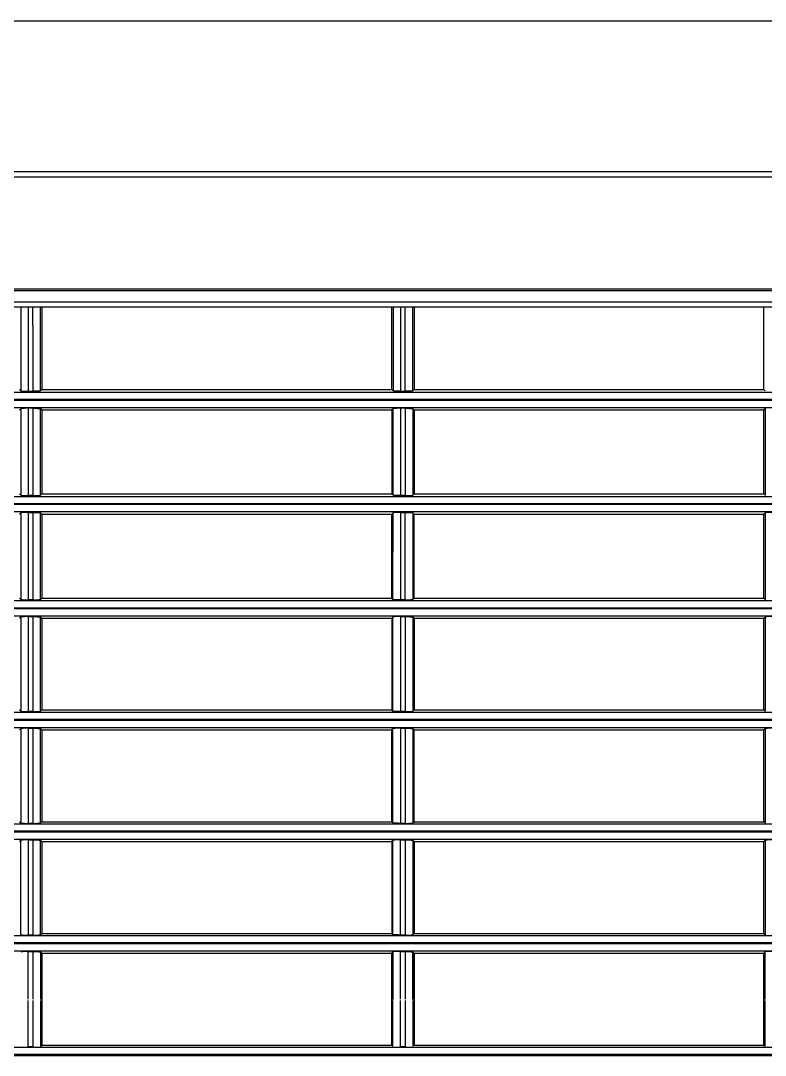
# Model space of a CAD drawing. Header units: centimetres. Extents: x 31 to 22766, y 238 to 3306.
# Drawn here: x 2660.14 to 2670.14, y 830.64 to 844.54 of the extents above; entities that cross this region are included whole.
import ezdxf
from ezdxf.xclip import XClip

# ---------------------------------------------------------------- set-up
doc = ezdxf.new("R2010")
doc.units = ezdxf.units.CM
doc.header["$XCLIPFRAME"] = 0
doc.layers.add('M-VRF-BORU', color=3, linetype='Continuous')

# ---------------------------------------------------------------- blocks, each defined once
blk = doc.blocks.new('fxaq 7.1 kw iç ünite')
at = {"color": 7, "linetype": 'Continuous', "true_color": 0xffffff}
for p, q in [((12603.004, 4102.469), (12685.604, 4102.469)), ((12685.504, 4102.479), (12603.104, 4102.479)), ((12685.479, 4102.369), (12603.129, 4102.369)), ((12608.804, 4102.341), (12608.788, 4102.357)), ((12608.788, 4102.357), (12608.788, 4101.743)), ((12613.505, 4102.341), (12608.804, 4102.341)), ((12608.804, 4102.341), (12608.804, 4101.105)), ((12613.504, 4102.341), (12613.52, 4102.357)), ((12613.504, 4102.341), (12613.504, 4101.747)), ((12613.504, 4101.105), (12613.504, 4102.341)), ((12613.52, 4101.743), (12613.52, 4102.357)), ((12613.689, 4102.362), (12613.62, 4102.362)), ((12613.62, 4102.362), (12613.62, 4101.742)), ((12613.689, 4101.742), (12613.689, 4102.362)), ((12613.804, 4102.341), (12613.788, 4102.357)), ((12613.788, 4102.357), (12613.788, 4101.743)), ((12618.504, 4102.341), (12613.804, 4102.341)), ((12613.804, 4101.105), (12613.804, 4102.341)), ((12613.805, 4102.341), (12613.805, 4101.747)), ((12618.52, 4102.357), (12618.504, 4102.341)), ((12618.504, 4101.105), (12618.504, 4102.341)), ((12618.52, 4101.743), (12618.52, 4102.357)), ((12618.62, 4102.362), (12618.62, 4101.742)), ((12618.689, 4102.362), (12618.62, 4102.362)), ((12618.689, 4102.362), (12618.689, 4101.742)), ((12608.788, 4101.728), (12608.788, 4101.089)), ((12613.504, 4101.743), (12613.504, 4101.105)), ((12613.62, 4101.724), (12613.62, 4101.084)), ((12613.805, 4101.743), (12613.805, 4101.105)), ((12618.521, 4101.089), (12618.521, 4101.728)), ((12618.62, 4101.724), (12618.62, 4101.084)), ((12618.689, 4101.724), (12618.689, 4101.084)), ((12603.129, 4101.079), (12685.479, 4101.079)), ((12608.804, 4101.105), (12608.788, 4101.089)), ((12613.504, 4101.105), (12608.804, 4101.105)), ((12613.504, 4101.105), (12613.521, 4101.089)), ((12613.522, 4101.088), (12613.521, 4101.089)), ((12613.524, 4101.088), (12613.522, 4101.088)), ((12613.526, 4101.087), (12613.524, 4101.088)), ((12613.53, 4101.087), (12613.526, 4101.087)), ((12613.534, 4101.086), (12613.53, 4101.087)), ((12613.539, 4101.086), (12613.534, 4101.086)), ((12613.545, 4101.086), (12613.539, 4101.086)), ((12613.552, 4101.085), (12613.545, 4101.086)), ((12613.559, 4101.085), (12613.552, 4101.085)), ((12613.567, 4101.085), (12613.559, 4101.085)), ((12613.575, 4101.084), (12613.567, 4101.085)), ((12613.583, 4101.084), (12613.575, 4101.084)), ((12613.592, 4101.084), (12613.583, 4101.084)), ((12613.601, 4101.084), (12613.592, 4101.084)), ((12613.61, 4101.084), (12613.601, 4101.084)), ((12613.62, 4101.084), (12613.61, 4101.084)), ((12613.689, 4101.084), (12613.62, 4101.084)), ((12613.804, 4101.105), (12613.788, 4101.089)), ((12618.504, 4101.105), (12613.804, 4101.105)), ((12618.521, 4101.089), (12618.504, 4101.105)), ((12618.522, 4101.088), (12618.521, 4101.089)), ((12618.524, 4101.088), (12618.522, 4101.088)), ((12618.526, 4101.087), (12618.524, 4101.088)), ((12618.53, 4101.087), (12618.526, 4101.087)), ((12618.534, 4101.086), (12618.53, 4101.087)), ((12618.539, 4101.086), (12618.534, 4101.086)), ((12618.545, 4101.086), (12618.539, 4101.086)), ((12618.552, 4101.085), (12618.545, 4101.086)), ((12618.559, 4101.085), (12618.552, 4101.085)), ((12618.567, 4101.085), (12618.559, 4101.085)), ((12618.575, 4101.084), (12618.567, 4101.085)), ((12618.583, 4101.084), (12618.575, 4101.084)), ((12618.592, 4101.084), (12618.583, 4101.084)), ((12618.601, 4101.084), (12618.592, 4101.084)), ((12618.61, 4101.084), (12618.601, 4101.084)), ((12618.62, 4101.084), (12618.61, 4101.084)), ((12618.689, 4101.084), (12618.62, 4101.084)), ((12618.689, 4101.084), (12618.699, 4101.084)), ((12618.699, 4101.084), (12618.708, 4101.084)), ((12618.708, 4101.084), (12618.717, 4101.084)), ((12618.717, 4101.084), (12618.726, 4101.084)), ((12618.726, 4101.084), (12618.734, 4101.084)), ((12618.734, 4101.084), (12618.742, 4101.085)), ((12618.742, 4101.085), (12618.75, 4101.085)), ((12618.75, 4101.085), (12618.757, 4101.085)), ((12618.757, 4101.085), (12618.764, 4101.086)), ((12618.764, 4101.086), (12618.77, 4101.086)), ((12618.77, 4101.086), (12618.775, 4101.086)), ((12618.775, 4101.086), (12618.779, 4101.087)), ((12618.779, 4101.087), (12618.783, 4101.087)), ((12618.783, 4101.087), (12618.785, 4101.088)), ((12618.785, 4101.088), (12618.787, 4101.088)), ((12618.787, 4101.088), (12618.788, 4101.089)), ((12603.004, 4100.979), (12685.604, 4100.979)), ((12603.004, 4100.969), (12685.604, 4100.969)), ((12685.479, 4100.869), (12603.129, 4100.869)), ((12608.785, 4100.859), (12608.787, 4100.858)), ((12608.787, 4100.858), (12608.788, 4100.858)), ((12608.788, 4100.858), (12608.804, 4100.841)), ((12613.504, 4100.841), (12608.804, 4100.841)), ((12608.804, 4100.841), (12608.804, 4099.605)), ((12613.521, 4100.858), (12613.504, 4100.841)), ((12613.504, 4099.605), (12613.504, 4100.841)), ((12613.504, 4100.841), (12613.504, 4100.841)), ((12613.521, 4100.721), (12613.521, 4100.858)), ((12613.62, 4100.863), (12613.689, 4100.863)), ((12613.689, 4100.863), (12613.699, 4100.863)), ((12613.699, 4100.863), (12613.708, 4100.863)), ((12613.708, 4100.863), (12613.717, 4100.862)), ((12613.717, 4100.862), (12613.726, 4100.862)), ((12613.726, 4100.862), (12613.734, 4100.862)), ((12613.734, 4100.862), (12613.742, 4100.862)), ((12613.742, 4100.862), (12613.75, 4100.862)), ((12613.75, 4100.862), (12613.758, 4100.861)), ((12613.758, 4100.861), (12613.764, 4100.861)), ((12613.764, 4100.861), (12613.77, 4100.86)), ((12613.77, 4100.86), (12613.775, 4100.86)), ((12613.775, 4100.86), (12613.779, 4100.86)), ((12613.779, 4100.86), (12613.783, 4100.859)), ((12613.783, 4100.859), (12613.785, 4100.859)), ((12613.785, 4100.859), (12613.787, 4100.858)), ((12613.787, 4100.858), (12613.788, 4100.858)), ((12613.788, 4100.858), (12613.805, 4100.841)), ((12613.788, 4100.858), (12613.788, 4100.721)), ((12618.504, 4100.841), (12613.805, 4100.841)), ((12613.805, 4099.605), (12613.805, 4100.841)), ((12613.805, 4100.841), (12613.805, 4100.841)), ((12618.504, 4100.841), (12618.521, 4100.858)), ((12618.504, 4099.605), (12618.504, 4100.841)), ((12618.62, 4100.863), (12618.689, 4100.863)), ((12613.521, 4100.591), (12613.521, 4100.721)), ((12613.788, 4100.721), (12613.788, 4100.591)), ((12613.521, 4100.465), (12613.521, 4100.591)), ((12613.788, 4100.591), (12613.788, 4100.465)), ((12613.521, 4100.343), (12613.521, 4100.465)), ((12613.788, 4100.465), (12613.788, 4100.343)), ((12613.521, 4100.222), (12613.521, 4100.343)), ((12613.521, 4100.101), (12613.521, 4100.222)), ((12613.788, 4100.343), (12613.788, 4100.222)), ((12613.788, 4100.222), (12613.788, 4100.101)), ((12613.521, 4099.979), (12613.521, 4100.101)), ((12613.788, 4100.101), (12613.788, 4099.979)), ((12613.521, 4099.854), (12613.521, 4099.979)), ((12613.788, 4099.979), (12613.788, 4099.854)), ((12613.521, 4099.725), (12613.521, 4099.854)), ((12613.788, 4099.854), (12613.788, 4099.725)), ((12613.521, 4099.589), (12613.521, 4099.725)), ((12613.788, 4099.725), (12613.788, 4099.589)), ((12603.129, 4099.579), (12685.479, 4099.579)), ((12608.804, 4099.605), (12608.788, 4099.589)), ((12613.504, 4099.605), (12608.804, 4099.605)), ((12613.504, 4099.605), (12613.504, 4099.605)), ((12613.504, 4099.605), (12613.521, 4099.589)), ((12613.522, 4099.588), (12613.521, 4099.589)), ((12613.524, 4099.588), (12613.522, 4099.588)), ((12613.526, 4099.588), (12613.524, 4099.588)), ((12613.53, 4099.587), (12613.526, 4099.588)), ((12613.534, 4099.587), (12613.53, 4099.587)), ((12613.539, 4099.586), (12613.534, 4099.587)), ((12613.545, 4099.586), (12613.539, 4099.586)), ((12613.552, 4099.585), (12613.545, 4099.586)), ((12613.559, 4099.585), (12613.552, 4099.585)), ((12613.567, 4099.585), (12613.559, 4099.585)), ((12613.575, 4099.585), (12613.567, 4099.585)), ((12613.584, 4099.584), (12613.575, 4099.585)), ((12613.592, 4099.584), (12613.584, 4099.584)), ((12613.601, 4099.584), (12613.592, 4099.584)), ((12613.611, 4099.584), (12613.601, 4099.584)), ((12613.621, 4099.584), (12613.611, 4099.584)), ((12613.688, 4099.584), (12613.621, 4099.584)), ((12613.805, 4099.605), (12613.788, 4099.589)), ((12613.805, 4099.605), (12613.805, 4099.605)), ((12618.504, 4099.605), (12613.805, 4099.605)), ((12618.521, 4099.589), (12618.504, 4099.605)), ((12618.522, 4099.588), (12618.521, 4099.589)), ((12618.524, 4099.588), (12618.522, 4099.588)), ((12618.526, 4099.588), (12618.524, 4099.588)), ((12618.53, 4099.587), (12618.526, 4099.588)), ((12618.534, 4099.587), (12618.53, 4099.587)), ((12618.539, 4099.586), (12618.534, 4099.587)), ((12618.545, 4099.586), (12618.539, 4099.586)), ((12618.552, 4099.585), (12618.545, 4099.586)), ((12618.559, 4099.585), (12618.552, 4099.585)), ((12618.567, 4099.585), (12618.559, 4099.585)), ((12618.575, 4099.585), (12618.567, 4099.585)), ((12618.584, 4099.584), (12618.575, 4099.585)), ((12618.592, 4099.584), (12618.584, 4099.584)), ((12618.601, 4099.584), (12618.592, 4099.584)), ((12618.611, 4099.584), (12618.601, 4099.584)), ((12618.621, 4099.584), (12618.611, 4099.584)), ((12618.688, 4099.584), (12618.621, 4099.584)), ((12618.688, 4099.584), (12618.698, 4099.584)), ((12618.698, 4099.584), (12618.708, 4099.584)), ((12618.708, 4099.584), (12618.717, 4099.584)), ((12618.717, 4099.584), (12618.725, 4099.584)), ((12618.725, 4099.584), (12618.734, 4099.585)), ((12618.734, 4099.585), (12618.742, 4099.585)), ((12618.742, 4099.585), (12618.75, 4099.585)), ((12618.75, 4099.585), (12618.757, 4099.585)), ((12618.757, 4099.585), (12618.764, 4099.586)), ((12618.764, 4099.586), (12618.77, 4099.586)), ((12618.77, 4099.586), (12618.775, 4099.587)), ((12618.775, 4099.587), (12618.779, 4099.587)), ((12618.779, 4099.587), (12618.783, 4099.588)), ((12618.783, 4099.588), (12618.785, 4099.588)), ((12618.785, 4099.588), (12618.787, 4099.588)), ((12618.787, 4099.588), (12618.788, 4099.589)), ((12618.788, 4099.589), (12618.804, 4099.605)), ((12603.004, 4099.479), (12685.604, 4099.479)), ((12603.004, 4099.469), (12685.604, 4099.469)), ((12685.479, 4099.369), (12603.129, 4099.369)), ((12608.785, 4099.358), (12608.787, 4099.357)), ((12608.787, 4099.357), (12608.788, 4099.357)), ((12608.788, 4099.357), (12608.804, 4099.34)), ((12608.804, 4099.34), (12608.804, 4098.106)), ((12613.504, 4099.34), (12608.804, 4099.34)), ((12613.521, 4099.357), (12613.504, 4099.34)), ((12613.504, 4099.34), (12613.504, 4099.34)), ((12613.504, 4099.34), (12613.504, 4098.106)), ((12613.521, 4099.22), (12613.521, 4099.357)), ((12613.621, 4099.362), (12613.688, 4099.362)), ((12613.688, 4099.224), (12613.688, 4099.362)), ((12613.688, 4099.362), (12613.698, 4099.362)), ((12613.698, 4099.362), (12613.708, 4099.362)), ((12613.708, 4099.362), (12613.717, 4099.361)), ((12613.717, 4099.361), (12613.726, 4099.361)), ((12613.726, 4099.361), (12613.734, 4099.361)), ((12613.734, 4099.361), (12613.743, 4099.361)), ((12613.743, 4099.361), (12613.75, 4099.361)), ((12613.75, 4099.361), (12613.758, 4099.36)), ((12613.758, 4099.36), (12613.764, 4099.36)), ((12613.764, 4099.36), (12613.77, 4099.359)), ((12613.77, 4099.359), (12613.775, 4099.359)), ((12613.775, 4099.359), (12613.779, 4099.359)), ((12613.779, 4099.359), (12613.783, 4099.358)), ((12613.783, 4099.358), (12613.785, 4099.358)), ((12613.785, 4099.358), (12613.787, 4099.357)), ((12613.787, 4099.357), (12613.788, 4099.357)), ((12613.788, 4099.357), (12613.805, 4099.34)), ((12613.788, 4099.357), (12613.788, 4099.22)), ((12618.504, 4099.34), (12613.805, 4099.34)), ((12613.805, 4099.34), (12613.805, 4099.34)), ((12613.805, 4099.34), (12613.805, 4098.106)), ((12618.504, 4099.34), (12618.521, 4099.357)), ((12618.504, 4098.106), (12618.504, 4099.34)), ((12618.621, 4099.362), (12618.688, 4099.362)), ((12618.804, 4099.34), (12618.788, 4099.357)), ((12613.521, 4099.09), (12613.521, 4099.22)), ((12613.688, 4099.093), (12613.688, 4099.224)), ((12613.788, 4099.22), (12613.788, 4099.09)), ((12613.521, 4098.964), (12613.521, 4099.09)), ((12613.688, 4098.966), (12613.688, 4099.093)), ((12613.788, 4099.09), (12613.788, 4098.964)), ((12613.521, 4098.842), (12613.521, 4098.964)), ((12613.521, 4098.721), (12613.521, 4098.842)), ((12613.688, 4098.843), (12613.688, 4098.966)), ((12613.688, 4098.721), (12613.688, 4098.843)), ((12613.788, 4098.964), (12613.788, 4098.842)), ((12613.788, 4098.842), (12613.788, 4098.721)), ((12613.521, 4098.601), (12613.521, 4098.721)), ((12613.688, 4098.6), (12613.688, 4098.721)), ((12613.788, 4098.721), (12613.788, 4098.601)), ((12613.521, 4098.479), (12613.521, 4098.601)), ((12613.688, 4098.477), (12613.688, 4098.6)), ((12613.788, 4098.601), (12613.788, 4098.479)), ((12613.521, 4098.354), (12613.521, 4098.479)), ((12613.688, 4098.351), (12613.688, 4098.477)), ((12613.788, 4098.479), (12613.788, 4098.354)), ((12613.521, 4098.225), (12613.521, 4098.354)), ((12613.688, 4098.221), (12613.688, 4098.351)), ((12613.788, 4098.354), (12613.788, 4098.225)), ((12613.521, 4098.089), (12613.521, 4098.225)), ((12613.688, 4098.084), (12613.688, 4098.221)), ((12613.788, 4098.225), (12613.788, 4098.089)), ((12603.129, 4098.079), (12685.479, 4098.079)), ((12608.804, 4098.106), (12608.788, 4098.089)), ((12613.504, 4098.106), (12608.804, 4098.106)), ((12613.504, 4098.106), (12613.504, 4098.106)), ((12613.504, 4098.106), (12613.521, 4098.089)), ((12613.522, 4098.089), (12613.521, 4098.089)), ((12613.524, 4098.088), (12613.522, 4098.089)), ((12613.527, 4098.088), (12613.524, 4098.088)), ((12613.53, 4098.087), (12613.527, 4098.088)), ((12613.534, 4098.087), (12613.53, 4098.087)), ((12613.539, 4098.087), (12613.534, 4098.087)), ((12613.545, 4098.086), (12613.539, 4098.087)), ((12613.552, 4098.086), (12613.545, 4098.086)), ((12613.559, 4098.085), (12613.552, 4098.086)), ((12613.567, 4098.085), (12613.559, 4098.085)), ((12613.575, 4098.085), (12613.567, 4098.085)), ((12613.584, 4098.085), (12613.575, 4098.085)), ((12613.592, 4098.085), (12613.584, 4098.085)), ((12613.601, 4098.084), (12613.592, 4098.085)), ((12613.611, 4098.084), (12613.601, 4098.084)), ((12613.621, 4098.084), (12613.611, 4098.084)), ((12613.688, 4098.084), (12613.621, 4098.084)), ((12613.805, 4098.106), (12613.788, 4098.089)), ((12613.805, 4098.106), (12613.805, 4098.106)), ((12618.504, 4098.106), (12613.805, 4098.106)), ((12618.521, 4098.089), (12618.504, 4098.106)), ((12618.522, 4098.089), (12618.521, 4098.089)), ((12618.524, 4098.088), (12618.522, 4098.089)), ((12618.527, 4098.088), (12618.524, 4098.088)), ((12618.53, 4098.087), (12618.527, 4098.088)), ((12618.534, 4098.087), (12618.53, 4098.087)), ((12618.539, 4098.087), (12618.534, 4098.087)), ((12618.545, 4098.086), (12618.539, 4098.087)), ((12618.552, 4098.086), (12618.545, 4098.086)), ((12618.559, 4098.085), (12618.552, 4098.086)), ((12618.567, 4098.085), (12618.559, 4098.085)), ((12618.575, 4098.085), (12618.567, 4098.085)), ((12618.584, 4098.085), (12618.575, 4098.085)), ((12618.592, 4098.085), (12618.584, 4098.085)), ((12618.601, 4098.084), (12618.592, 4098.085)), ((12618.611, 4098.084), (12618.601, 4098.084)), ((12618.621, 4098.084), (12618.611, 4098.084)), ((12618.688, 4098.084), (12618.621, 4098.084)), ((12618.688, 4098.084), (12618.698, 4098.084)), ((12618.698, 4098.084), (12618.708, 4098.084)), ((12618.708, 4098.084), (12618.717, 4098.085)), ((12618.717, 4098.085), (12618.725, 4098.085)), ((12618.725, 4098.085), (12618.734, 4098.085)), ((12618.734, 4098.085), (12618.742, 4098.085)), ((12618.742, 4098.085), (12618.75, 4098.085)), ((12618.75, 4098.085), (12618.757, 4098.086)), ((12618.757, 4098.086), (12618.764, 4098.086)), ((12618.764, 4098.086), (12618.77, 4098.087)), ((12618.77, 4098.087), (12618.775, 4098.087)), ((12618.775, 4098.087), (12618.779, 4098.087)), ((12618.779, 4098.087), (12618.782, 4098.088)), ((12618.782, 4098.088), (12618.785, 4098.088)), ((12618.785, 4098.088), (12618.787, 4098.089)), ((12618.787, 4098.089), (12618.788, 4098.089)), ((12618.788, 4098.089), (12618.804, 4098.106)), ((12603.004, 4097.979), (12685.604, 4097.979)), ((12603.004, 4097.969), (12685.604, 4097.969)), ((12685.479, 4097.869), (12603.129, 4097.869)), ((12613.621, 4097.861), (12613.688, 4097.861)), ((12613.688, 4097.723), (12613.688, 4097.861)), ((12613.688, 4097.861), (12613.698, 4097.861)), ((12613.698, 4097.861), (12613.708, 4097.86)), ((12613.708, 4097.86), (12613.717, 4097.86)), ((12613.717, 4097.86), (12613.726, 4097.86)), ((12613.726, 4097.86), (12613.734, 4097.86)), ((12613.734, 4097.86), (12613.743, 4097.86)), ((12613.743, 4097.86), (12613.75, 4097.859)), ((12613.75, 4097.859), (12613.758, 4097.859)), ((12613.758, 4097.859), (12613.764, 4097.859)), ((12618.621, 4097.861), (12618.688, 4097.861)), ((12608.787, 4097.856), (12608.788, 4097.855)), ((12608.788, 4097.855), (12608.804, 4097.839)), ((12613.504, 4097.839), (12608.804, 4097.839)), ((12608.804, 4097.839), (12608.804, 4096.606)), ((12613.521, 4097.855), (12613.504, 4097.838)), ((12613.504, 4097.839), (12613.504, 4097.838)), ((12613.504, 4097.706), (12613.504, 4097.838)), ((12613.521, 4097.719), (12613.521, 4097.855)), ((12613.688, 4097.592), (12613.688, 4097.723)), ((12613.764, 4097.859), (12613.77, 4097.858)), ((12613.77, 4097.858), (12613.775, 4097.858)), ((12613.775, 4097.858), (12613.779, 4097.857)), ((12613.779, 4097.857), (12613.782, 4097.857)), ((12613.782, 4097.857), (12613.785, 4097.856)), ((12613.785, 4097.856), (12613.787, 4097.856)), ((12613.787, 4097.856), (12613.788, 4097.855)), ((12613.788, 4097.855), (12613.788, 4097.719)), ((12613.788, 4097.855), (12613.805, 4097.838)), ((12613.805, 4097.839), (12613.805, 4097.838)), ((12618.504, 4097.839), (12613.805, 4097.839)), ((12613.805, 4097.706), (12613.805, 4097.838)), ((12618.504, 4097.839), (12618.521, 4097.855)), ((12618.504, 4096.606), (12618.504, 4097.839)), ((12618.804, 4097.839), (12618.788, 4097.855)), ((12613.504, 4097.579), (12613.504, 4097.706)), ((12613.521, 4097.589), (12613.521, 4097.719)), ((12613.521, 4097.463), (12613.521, 4097.589)), ((12613.688, 4097.465), (12613.688, 4097.592)), ((12613.788, 4097.719), (12613.788, 4097.589)), ((12613.788, 4097.589), (12613.788, 4097.463)), ((12613.805, 4097.579), (12613.805, 4097.706)), ((12613.504, 4097.457), (12613.504, 4097.579)), ((12613.504, 4097.338), (12613.504, 4097.457)), ((12613.521, 4097.341), (12613.521, 4097.463)), ((12613.688, 4097.342), (12613.688, 4097.465)), ((12613.788, 4097.463), (12613.788, 4097.341)), ((12613.805, 4097.457), (12613.805, 4097.579)), ((12613.805, 4097.338), (12613.805, 4097.457)), ((12613.504, 4097.22), (12613.504, 4097.338)), ((12613.521, 4097.22), (12613.521, 4097.341)), ((12613.688, 4097.22), (12613.688, 4097.342)), ((12613.788, 4097.341), (12613.788, 4097.22)), ((12613.805, 4097.22), (12613.805, 4097.338)), ((12613.504, 4097.103), (12613.504, 4097.22)), ((12613.521, 4097.1), (12613.521, 4097.22)), ((12613.688, 4097.099), (12613.688, 4097.22)), ((12613.788, 4097.22), (12613.788, 4097.1)), ((12613.805, 4097.103), (12613.805, 4097.22)), ((12613.504, 4096.985), (12613.504, 4097.103)), ((12613.521, 4096.978), (12613.521, 4097.1)), ((12613.688, 4096.976), (12613.688, 4097.099)), ((12613.788, 4097.1), (12613.788, 4096.978)), ((12613.805, 4096.985), (12613.805, 4097.103)), ((12613.504, 4096.863), (12613.504, 4096.985)), ((12613.521, 4096.854), (12613.521, 4096.978)), ((12613.688, 4096.851), (12613.688, 4096.976)), ((12613.788, 4096.978), (12613.788, 4096.854)), ((12613.805, 4096.863), (12613.805, 4096.985)), ((12613.504, 4096.738), (12613.504, 4096.863)), ((12613.521, 4096.725), (12613.521, 4096.854)), ((12613.688, 4096.721), (12613.688, 4096.851)), ((12613.788, 4096.854), (12613.788, 4096.725)), ((12613.805, 4096.738), (12613.805, 4096.863)), ((12613.504, 4096.607), (12613.504, 4096.738)), ((12613.521, 4096.59), (12613.521, 4096.725)), ((12613.688, 4096.585), (12613.688, 4096.721)), ((12613.788, 4096.725), (12613.788, 4096.59)), ((12613.805, 4096.607), (12613.805, 4096.738)), ((12603.004, 4096.479), (12685.604, 4096.479)), ((12603.129, 4096.579), (12685.479, 4096.579)), ((12608.804, 4096.606), (12608.788, 4096.59)), ((12613.504, 4096.606), (12608.804, 4096.606)), ((12613.504, 4096.606), (12613.504, 4096.607)), ((12613.504, 4096.607), (12613.521, 4096.59)), ((12613.523, 4096.589), (12613.521, 4096.59)), ((12613.524, 4096.589), (12613.523, 4096.589)), ((12613.527, 4096.588), (12613.524, 4096.589)), ((12613.53, 4096.588), (12613.527, 4096.588)), ((12613.534, 4096.587), (12613.53, 4096.588)), ((12613.539, 4096.587), (12613.534, 4096.587)), ((12613.545, 4096.587), (12613.539, 4096.587)), ((12613.552, 4096.586), (12613.545, 4096.587)), ((12613.559, 4096.586), (12613.552, 4096.586)), ((12613.567, 4096.586), (12613.559, 4096.586)), ((12613.575, 4096.585), (12613.567, 4096.586)), ((12613.584, 4096.585), (12613.575, 4096.585)), ((12613.592, 4096.585), (12613.584, 4096.585)), ((12613.601, 4096.585), (12613.592, 4096.585)), ((12613.611, 4096.585), (12613.601, 4096.585)), ((12613.621, 4096.585), (12613.611, 4096.585)), ((12613.688, 4096.585), (12613.621, 4096.585)), ((12613.805, 4096.607), (12613.788, 4096.59)), ((12613.805, 4096.606), (12613.805, 4096.607)), ((12618.504, 4096.606), (12613.805, 4096.606)), ((12618.521, 4096.59), (12618.504, 4096.606)), ((12618.523, 4096.589), (12618.521, 4096.59)), ((12618.524, 4096.589), (12618.523, 4096.589)), ((12618.527, 4096.588), (12618.524, 4096.589)), ((12618.53, 4096.588), (12618.527, 4096.588)), ((12618.534, 4096.587), (12618.53, 4096.588)), ((12618.539, 4096.587), (12618.534, 4096.587)), ((12618.545, 4096.587), (12618.539, 4096.587)), ((12618.552, 4096.586), (12618.545, 4096.587)), ((12618.559, 4096.586), (12618.552, 4096.586)), ((12618.567, 4096.586), (12618.559, 4096.586)), ((12618.575, 4096.585), (12618.567, 4096.586)), ((12618.584, 4096.585), (12618.575, 4096.585)), ((12618.592, 4096.585), (12618.584, 4096.585)), ((12618.601, 4096.585), (12618.592, 4096.585)), ((12618.611, 4096.585), (12618.601, 4096.585)), ((12618.621, 4096.585), (12618.611, 4096.585)), ((12618.688, 4096.585), (12618.621, 4096.585)), ((12618.688, 4096.585), (12618.698, 4096.585)), ((12618.698, 4096.585), (12618.707, 4096.585)), ((12618.707, 4096.585), (12618.716, 4096.585)), ((12618.716, 4096.585), (12618.725, 4096.585)), ((12618.725, 4096.585), (12618.734, 4096.585)), ((12618.734, 4096.585), (12618.742, 4096.586)), ((12618.742, 4096.586), (12618.75, 4096.586)), ((12618.75, 4096.586), (12618.757, 4096.586)), ((12618.757, 4096.586), (12618.764, 4096.587)), ((12618.764, 4096.587), (12618.77, 4096.587)), ((12618.77, 4096.587), (12618.775, 4096.587)), ((12618.775, 4096.587), (12618.779, 4096.588)), ((12618.779, 4096.588), (12618.782, 4096.588)), ((12618.782, 4096.588), (12618.785, 4096.589)), ((12618.785, 4096.589), (12618.786, 4096.589)), ((12618.786, 4096.589), (12618.788, 4096.59)), ((12618.788, 4096.59), (12618.804, 4096.606)), ((12603.004, 4096.469), (12685.604, 4096.469)), ((12685.479, 4096.369), (12603.129, 4096.369)), ((12608.786, 4096.355), (12608.788, 4096.354)), ((12608.788, 4096.354), (12608.804, 4096.337)), ((12608.804, 4096.337), (12608.804, 4095.207)), ((12613.504, 4096.337), (12608.804, 4096.337)), ((12613.521, 4096.354), (12613.504, 4096.337)), ((12613.504, 4096.337), (12613.504, 4095.207)), ((12613.504, 4096.337), (12613.504, 4096.337)), ((12613.521, 4096.228), (12613.521, 4096.354)), ((12613.621, 4096.359), (12613.688, 4096.359)), ((12613.688, 4096.233), (12613.688, 4096.359)), ((12613.688, 4096.359), (12613.698, 4096.359)), ((12613.698, 4096.359), (12613.708, 4096.359)), ((12613.708, 4096.359), (12613.717, 4096.359)), ((12613.717, 4096.359), (12613.726, 4096.359)), ((12613.726, 4096.359), (12613.734, 4096.359)), ((12613.734, 4096.359), (12613.743, 4096.358)), ((12613.743, 4096.358), (12613.751, 4096.358)), ((12613.751, 4096.358), (12613.758, 4096.358)), ((12613.758, 4096.358), (12613.764, 4096.357)), ((12613.764, 4096.357), (12613.77, 4096.357)), ((12613.77, 4096.357), (12613.775, 4096.357)), ((12613.775, 4096.357), (12613.779, 4096.356)), ((12613.779, 4096.356), (12613.782, 4096.356)), ((12613.782, 4096.356), (12613.785, 4096.355)), ((12613.785, 4096.355), (12613.786, 4096.355)), ((12613.786, 4096.355), (12613.788, 4096.354)), ((12613.788, 4096.354), (12613.788, 4096.228)), ((12613.788, 4096.354), (12613.805, 4096.337)), ((12618.504, 4096.337), (12613.805, 4096.337)), ((12613.805, 4096.337), (12613.805, 4096.337)), ((12613.805, 4096.337), (12613.805, 4095.207)), ((12618.504, 4096.337), (12618.521, 4096.354)), ((12618.504, 4095.207), (12618.504, 4096.337)), ((12618.621, 4096.359), (12618.688, 4096.359)), ((12618.804, 4096.337), (12618.788, 4096.354)), ((12613.521, 4096.109), (12613.521, 4096.228)), ((12613.688, 4096.112), (12613.688, 4096.233)), ((12613.788, 4096.228), (12613.788, 4096.109)), ((12613.521, 4095.993), (12613.521, 4096.109)), ((12613.688, 4095.995), (12613.688, 4096.112)), ((12613.788, 4096.109), (12613.788, 4095.993)), ((12613.521, 4095.881), (12613.521, 4095.993)), ((12613.688, 4095.882), (12613.688, 4095.995)), ((12613.788, 4095.993), (12613.788, 4095.881)), ((12613.521, 4095.77), (12613.521, 4095.881)), ((12613.688, 4095.77), (12613.688, 4095.882)), ((12613.788, 4095.881), (12613.788, 4095.77)), ((12613.521, 4095.659), (12613.521, 4095.77)), ((12613.521, 4095.547), (12613.521, 4095.659)), ((12613.688, 4095.658), (12613.688, 4095.77)), ((12613.688, 4095.545), (12613.688, 4095.658)), ((12613.788, 4095.77), (12613.787, 4095.659)), ((12613.787, 4095.659), (12613.787, 4095.547)), ((12613.522, 4095.433), (12613.521, 4095.547)), ((12613.688, 4095.43), (12613.688, 4095.545)), ((12613.787, 4095.547), (12613.787, 4095.433)), ((12613.522, 4095.314), (12613.522, 4095.433)), ((12613.688, 4095.31), (12613.688, 4095.43)), ((12613.787, 4095.433), (12613.787, 4095.314)), ((12613.522, 4095.19), (12613.522, 4095.314)), ((12613.688, 4095.185), (12613.688, 4095.31)), ((12613.787, 4095.314), (12613.787, 4095.19)), ((12603.004, 4095.079), (12685.604, 4095.079)), ((12603.129, 4095.179), (12685.479, 4095.179)), ((12608.804, 4095.207), (12608.787, 4095.19)), ((12613.504, 4095.207), (12608.804, 4095.207)), ((12613.504, 4095.207), (12613.522, 4095.19)), ((12613.504, 4095.207), (12613.504, 4095.207)), ((12613.523, 4095.19), (12613.522, 4095.19)), ((12613.525, 4095.189), (12613.523, 4095.19)), ((12613.527, 4095.189), (12613.525, 4095.189)), ((12613.53, 4095.188), (12613.527, 4095.189)), ((12613.535, 4095.188), (12613.53, 4095.188)), ((12613.539, 4095.188), (12613.535, 4095.188)), ((12613.545, 4095.187), (12613.539, 4095.188)), ((12613.552, 4095.187), (12613.545, 4095.187)), ((12613.559, 4095.186), (12613.552, 4095.187)), ((12613.567, 4095.186), (12613.559, 4095.186)), ((12613.575, 4095.186), (12613.567, 4095.186)), ((12613.584, 4095.186), (12613.575, 4095.186)), ((12613.593, 4095.185), (12613.584, 4095.186)), ((12613.602, 4095.185), (12613.593, 4095.185)), ((12613.611, 4095.185), (12613.602, 4095.185)), ((12613.621, 4095.185), (12613.611, 4095.185)), ((12613.688, 4095.185), (12613.621, 4095.185)), ((12613.805, 4095.207), (12613.787, 4095.19)), ((12613.805, 4095.207), (12613.805, 4095.207)), ((12618.504, 4095.207), (12613.805, 4095.207)), ((12618.522, 4095.19), (12618.504, 4095.207)), ((12618.523, 4095.19), (12618.522, 4095.19)), ((12618.525, 4095.189), (12618.523, 4095.19)), ((12618.527, 4095.189), (12618.525, 4095.189)), ((12618.53, 4095.188), (12618.527, 4095.189)), ((12618.535, 4095.188), (12618.53, 4095.188)), ((12618.539, 4095.188), (12618.535, 4095.188)), ((12618.545, 4095.187), (12618.539, 4095.188)), ((12618.552, 4095.187), (12618.545, 4095.187)), ((12618.559, 4095.186), (12618.552, 4095.187)), ((12618.567, 4095.186), (12618.559, 4095.186)), ((12618.575, 4095.186), (12618.567, 4095.186)), ((12618.584, 4095.186), (12618.575, 4095.186)), ((12618.593, 4095.185), (12618.584, 4095.186)), ((12618.602, 4095.185), (12618.593, 4095.185)), ((12618.611, 4095.185), (12618.602, 4095.185)), ((12618.621, 4095.185), (12618.611, 4095.185)), ((12618.688, 4095.185), (12618.621, 4095.185)), ((12618.688, 4095.185), (12618.698, 4095.185)), ((12618.698, 4095.185), (12618.707, 4095.185)), ((12618.707, 4095.185), (12618.716, 4095.185)), ((12618.716, 4095.185), (12618.725, 4095.186)), ((12618.725, 4095.186), (12618.734, 4095.186)), ((12618.734, 4095.186), (12618.742, 4095.186)), ((12618.742, 4095.186), (12618.75, 4095.186)), ((12618.75, 4095.186), (12618.757, 4095.187)), ((12618.757, 4095.187), (12618.764, 4095.187)), ((12618.764, 4095.187), (12618.769, 4095.188)), ((12618.769, 4095.188), (12618.774, 4095.188)), ((12618.774, 4095.188), (12618.779, 4095.188)), ((12618.779, 4095.188), (12618.782, 4095.189)), ((12618.782, 4095.189), (12618.784, 4095.189)), ((12618.784, 4095.189), (12618.786, 4095.19)), ((12618.786, 4095.19), (12618.787, 4095.19)), ((12618.787, 4095.19), (12618.804, 4095.207)), ((12603.004, 4095.069), (12685.604, 4095.069)), ((12685.479, 4094.969), (12603.129, 4094.969)), ((12608.786, 4094.953), (12608.787, 4094.953)), ((12608.787, 4094.953), (12608.804, 4094.935)), ((12613.522, 4094.953), (12613.504, 4094.935)), ((12613.522, 4094.827), (12613.522, 4094.953)), ((12613.621, 4094.958), (12613.687, 4094.958)), ((12613.687, 4094.831), (12613.687, 4094.958)), ((12613.687, 4094.958), (12613.698, 4094.958)), ((12613.698, 4094.958), (12613.708, 4094.958)), ((12613.708, 4094.958), (12613.717, 4094.958)), ((12613.717, 4094.958), (12613.726, 4094.958)), ((12613.726, 4094.958), (12613.734, 4094.957)), ((12613.734, 4094.957), (12613.743, 4094.957)), ((12613.743, 4094.957), (12613.751, 4094.957)), ((12613.751, 4094.957), (12613.758, 4094.956)), ((12613.758, 4094.956), (12613.764, 4094.956)), ((12613.764, 4094.956), (12613.77, 4094.956)), ((12613.77, 4094.956), (12613.775, 4094.955)), ((12613.775, 4094.955), (12613.779, 4094.955)), ((12613.779, 4094.955), (12613.782, 4094.954)), ((12613.782, 4094.954), (12613.784, 4094.954)), ((12613.784, 4094.954), (12613.786, 4094.953)), ((12613.786, 4094.953), (12613.787, 4094.953)), ((12613.787, 4094.953), (12613.805, 4094.935)), ((12613.787, 4094.953), (12613.787, 4094.827)), ((12618.504, 4094.935), (12618.522, 4094.953)), ((12618.621, 4094.958), (12618.687, 4094.958)), ((12618.804, 4094.935), (12618.787, 4094.953)), ((12613.504, 4094.935), (12608.804, 4094.935)), ((12608.804, 4094.935), (12608.804, 4093.808)), ((12613.504, 4093.808), (12613.504, 4094.935)), ((12613.504, 4094.935), (12613.504, 4094.935)), ((12613.522, 4094.707), (12613.522, 4094.827)), ((12613.687, 4094.71), (12613.687, 4094.831)), ((12613.787, 4094.827), (12613.787, 4094.707)), ((12613.805, 4093.808), (12613.805, 4094.935)), ((12613.805, 4094.935), (12613.805, 4094.935)), ((12618.504, 4094.935), (12613.805, 4094.935)), ((12618.504, 4093.808), (12618.504, 4094.935)), ((12613.522, 4094.592), (12613.522, 4094.707)), ((12613.687, 4094.594), (12613.687, 4094.71)), ((12613.787, 4094.707), (12613.787, 4094.592)), ((12613.522, 4094.479), (12613.522, 4094.592)), ((12613.687, 4094.481), (12613.687, 4094.594)), ((12613.787, 4094.592), (12613.787, 4094.479)), ((12613.522, 4094.369), (12613.522, 4094.479)), ((12613.687, 4094.369), (12613.687, 4094.481)), ((12613.787, 4094.479), (12613.787, 4094.369)), ((12613.522, 4094.258), (12613.522, 4094.369)), ((12613.522, 4094.147), (12613.522, 4094.258)), ((12613.687, 4094.257), (12613.687, 4094.369)), ((12613.687, 4094.145), (12613.687, 4094.257)), ((12613.787, 4094.369), (12613.787, 4094.258)), ((12613.787, 4094.258), (12613.787, 4094.147)), ((12613.522, 4094.033), (12613.522, 4094.147)), ((12613.687, 4094.029), (12613.687, 4094.145)), ((12613.787, 4094.147), (12613.787, 4094.033)), ((12613.522, 4093.914), (12613.522, 4094.033)), ((12613.687, 4093.91), (12613.687, 4094.029)), ((12613.787, 4094.033), (12613.787, 4093.914)), ((12613.522, 4093.791), (12613.522, 4093.914)), ((12613.687, 4093.786), (12613.687, 4093.91)), ((12613.787, 4093.914), (12613.787, 4093.791)), ((12603.129, 4093.779), (12685.479, 4093.779)), ((12608.787, 4093.791), (12608.804, 4093.808)), ((12613.504, 4093.808), (12608.804, 4093.808)), ((12613.504, 4093.808), (12613.504, 4093.808)), ((12613.522, 4093.791), (12613.504, 4093.808)), ((12613.523, 4093.79), (12613.522, 4093.791)), ((12613.525, 4093.79), (12613.523, 4093.79)), ((12613.528, 4093.789), (12613.525, 4093.79)), ((12613.531, 4093.789), (12613.528, 4093.789)), ((12613.535, 4093.789), (12613.531, 4093.789)), ((12613.54, 4093.788), (12613.535, 4093.789)), ((12613.545, 4093.788), (12613.54, 4093.788)), ((12613.552, 4093.787), (12613.545, 4093.788)), ((12613.559, 4093.787), (12613.552, 4093.787)), ((12613.567, 4093.787), (12613.559, 4093.787)), ((12613.575, 4093.786), (12613.567, 4093.787)), ((12613.584, 4093.786), (12613.575, 4093.786)), ((12613.593, 4093.786), (12613.584, 4093.786)), ((12613.602, 4093.786), (12613.593, 4093.786)), ((12613.612, 4093.786), (12613.602, 4093.786)), ((12613.622, 4093.786), (12613.612, 4093.786)), ((12613.622, 4093.786), (12613.687, 4093.786)), ((12613.787, 4093.791), (12613.805, 4093.808)), ((12613.805, 4093.808), (12613.805, 4093.808)), ((12618.504, 4093.808), (12613.805, 4093.808)), ((12618.504, 4093.808), (12618.522, 4093.791)), ((12618.523, 4093.79), (12618.522, 4093.791)), ((12618.525, 4093.79), (12618.523, 4093.79)), ((12618.528, 4093.789), (12618.525, 4093.79)), ((12618.531, 4093.789), (12618.528, 4093.789)), ((12618.535, 4093.789), (12618.531, 4093.789)), ((12618.54, 4093.788), (12618.535, 4093.789)), ((12618.545, 4093.788), (12618.54, 4093.788)), ((12618.552, 4093.787), (12618.545, 4093.788)), ((12618.559, 4093.787), (12618.552, 4093.787)), ((12618.567, 4093.787), (12618.559, 4093.787)), ((12618.575, 4093.786), (12618.567, 4093.787)), ((12618.584, 4093.786), (12618.575, 4093.786)), ((12618.593, 4093.786), (12618.584, 4093.786)), ((12618.602, 4093.786), (12618.593, 4093.786)), ((12618.612, 4093.786), (12618.602, 4093.786)), ((12618.622, 4093.786), (12618.612, 4093.786)), ((12618.622, 4093.786), (12618.687, 4093.786)), ((12618.687, 4093.786), (12618.697, 4093.786)), ((12618.697, 4093.786), (12618.707, 4093.786)), ((12618.707, 4093.786), (12618.716, 4093.786)), ((12618.716, 4093.786), (12618.725, 4093.786)), ((12618.725, 4093.786), (12618.734, 4093.786)), ((12618.734, 4093.786), (12618.742, 4093.787)), ((12618.742, 4093.787), (12618.75, 4093.787)), ((12618.75, 4093.787), (12618.757, 4093.787)), ((12618.757, 4093.787), (12618.763, 4093.788)), ((12618.763, 4093.788), (12618.769, 4093.788)), ((12618.769, 4093.788), (12618.774, 4093.789)), ((12618.774, 4093.789), (12618.778, 4093.789)), ((12618.778, 4093.789), (12618.781, 4093.789)), ((12618.781, 4093.789), (12618.784, 4093.79)), ((12618.784, 4093.79), (12618.786, 4093.79)), ((12618.786, 4093.79), (12618.787, 4093.791)), ((12618.804, 4093.808), (12618.787, 4093.791)), ((12603.004, 4093.679), (12685.604, 4093.679)), ((12603.004, 4093.669), (12685.604, 4093.669)), ((12685.48, 4093.569), (12603.129, 4093.569)), ((12608.804, 4093.533), (12608.787, 4093.551)), ((12613.504, 4093.533), (12613.522, 4093.551)), ((12613.522, 4093.551), (12613.523, 4093.552)), ((12613.523, 4093.552), (12613.525, 4093.552)), ((12613.525, 4093.552), (12613.527, 4093.553)), ((12613.527, 4093.553), (12613.531, 4093.553)), ((12613.531, 4093.553), (12613.534, 4093.554)), ((12613.534, 4093.554), (12613.539, 4093.554)), ((12613.539, 4093.554), (12613.545, 4093.555)), ((12613.545, 4093.555), (12613.551, 4093.555)), ((12613.551, 4093.555), (12613.558, 4093.555)), ((12613.558, 4093.555), (12613.566, 4093.556)), ((12613.566, 4093.556), (12613.574, 4093.556)), ((12613.574, 4093.556), (12613.583, 4093.556)), ((12613.583, 4093.556), (12613.592, 4093.556)), ((12613.592, 4093.556), (12613.602, 4093.557)), ((12613.602, 4093.557), (12613.611, 4093.557)), ((12613.611, 4093.557), (12613.622, 4093.557)), ((12613.687, 4093.557), (12613.622, 4093.557)), ((12613.687, 4093.557), (12613.698, 4093.557)), ((12613.687, 4093.435), (12613.687, 4093.557)), ((12613.698, 4093.557), (12613.707, 4093.557)), ((12613.707, 4093.557), (12613.717, 4093.556)), ((12613.717, 4093.556), (12613.726, 4093.556)), ((12613.726, 4093.556), (12613.734, 4093.556)), ((12613.734, 4093.556), (12613.743, 4093.556)), ((12613.743, 4093.556), (12613.751, 4093.555)), ((12613.751, 4093.555), (12613.758, 4093.555)), ((12613.758, 4093.555), (12613.764, 4093.555)), ((12613.764, 4093.555), (12613.77, 4093.554)), ((12613.77, 4093.554), (12613.774, 4093.554)), ((12613.774, 4093.554), (12613.778, 4093.553)), ((12613.778, 4093.553), (12613.781, 4093.553)), ((12613.781, 4093.553), (12613.784, 4093.552)), ((12613.784, 4093.552), (12613.785, 4093.552)), ((12613.785, 4093.552), (12613.787, 4093.551)), ((12613.805, 4093.533), (12613.787, 4093.551)), ((12618.522, 4093.551), (12618.504, 4093.533)), ((12618.522, 4093.551), (12618.523, 4093.552)), ((12618.523, 4093.552), (12618.525, 4093.552)), ((12618.525, 4093.552), (12618.527, 4093.553)), ((12618.527, 4093.553), (12618.531, 4093.553)), ((12618.531, 4093.553), (12618.534, 4093.554)), ((12618.534, 4093.554), (12618.539, 4093.554)), ((12618.539, 4093.554), (12618.545, 4093.555)), ((12618.545, 4093.555), (12618.551, 4093.555)), ((12618.551, 4093.555), (12618.558, 4093.555)), ((12618.558, 4093.555), (12618.566, 4093.556)), ((12618.566, 4093.556), (12618.574, 4093.556)), ((12618.574, 4093.556), (12618.583, 4093.556)), ((12618.583, 4093.556), (12618.592, 4093.556)), ((12618.592, 4093.556), (12618.602, 4093.557)), ((12618.602, 4093.557), (12618.611, 4093.557)), ((12618.611, 4093.557), (12618.622, 4093.557)), ((12618.687, 4093.557), (12618.622, 4093.557)), ((12618.698, 4093.557), (12618.687, 4093.557)), ((12618.707, 4093.557), (12618.698, 4093.557)), ((12618.717, 4093.556), (12618.707, 4093.557)), ((12618.726, 4093.556), (12618.717, 4093.556)), ((12618.735, 4093.556), (12618.726, 4093.556)), ((12618.743, 4093.556), (12618.735, 4093.556)), ((12618.751, 4093.555), (12618.743, 4093.556)), ((12618.758, 4093.555), (12618.751, 4093.555)), ((12618.764, 4093.555), (12618.758, 4093.555)), ((12618.77, 4093.554), (12618.764, 4093.555)), ((12618.774, 4093.554), (12618.77, 4093.554)), ((12618.778, 4093.553), (12618.774, 4093.554)), ((12618.781, 4093.553), (12618.778, 4093.553)), ((12618.784, 4093.552), (12618.781, 4093.553)), ((12618.786, 4093.552), (12618.784, 4093.552)), ((12618.787, 4093.551), (12618.786, 4093.552)), ((12618.787, 4093.551), (12618.804, 4093.533)), ((12613.504, 4093.533), (12608.804, 4093.533)), ((12608.804, 4093.533), (12608.804, 4092.429)), ((12613.504, 4093.533), (12613.504, 4093.533)), ((12613.504, 4093.413), (12613.504, 4093.533)), ((12613.504, 4093.299), (12613.504, 4093.413)), ((12613.687, 4093.318), (12613.687, 4093.435)), ((12618.504, 4093.533), (12613.805, 4093.533)), ((12613.805, 4093.533), (12613.805, 4093.533)), ((12618.504, 4092.429), (12618.504, 4093.533)), ((12613.504, 4093.19), (12613.504, 4093.299)), ((12613.687, 4093.206), (12613.687, 4093.318)), ((12613.504, 4093.083), (12613.504, 4093.19)), ((12613.687, 4093.097), (12613.687, 4093.206)), ((12613.504, 4092.978), (12613.504, 4093.083)), ((12613.687, 4092.989), (12613.687, 4093.097)), ((12613.504, 4092.873), (12613.504, 4092.978)), ((12613.504, 4092.767), (12613.504, 4092.873)), ((12613.687, 4092.882), (12613.687, 4092.989)), ((12613.687, 4092.774), (12613.687, 4092.882)), ((12613.504, 4092.658), (12613.504, 4092.767)), ((12613.687, 4092.663), (12613.687, 4092.774)), ((12613.504, 4092.546), (12613.504, 4092.658)), ((12613.687, 4092.549), (12613.687, 4092.663)), ((12613.504, 4092.429), (12613.504, 4092.546)), ((12613.687, 4092.429), (12613.687, 4092.549)), ((12685.504, 4092.356), (12603.104, 4092.356)), ((12603.129, 4092.429), (12685.479, 4092.429)), ((12598.586, 4092.206), (12700.222, 4092.206)), ((12685.524, 4092.179), (12603.084, 4092.179)), ((12603.627, 4090.679), (12684.872, 4090.679)), ((12684.872, 4090.603), (12603.627, 4090.603)), ((12700.732, 4088.579), (12598.076, 4088.579))]:
    blk.add_line(p, q, dxfattribs=at)
for centre, radius, start, end in [((52203.882, 4103.977), 39590.361, 180.003254, 180.00418), ((-26463.781, 4103.892), 39077.47, 359.995882, 359.996822), ((-26975.828, 4103.977), 39589.617, 359.99582, 359.996746), ((12608.703, 4101.798), 0.715, 268.8355, 276.8584), ((12613.703, 4101.798), 0.715, 268.8355, 276.8584), ((-23008.293, 4103.775), 35617.081, 359.993266, 359.995307), ((12613.606, 4100.15), 0.713, 88.8617, 96.9066), ((49408.993, 4103.835), 36795.372, 180.004629, 180.00662), ((-31685.756, 4104.572), 44299.445, 359.993549, 359.995203), ((12618.606, 4100.15), 0.713, 88.8617, 96.9066), ((48366.604, 4103.788), 35748.084, 180.004697, 180.006731), ((49414.005, 4103.835), 36795.385, 180.004629, 180.00662), ((-24176.704, 4103.835), 36795.393, 359.99338, 359.995371), ((12618.703, 4100.15), 0.713, 83.0934, 91.1383), ((-23129.302, 4103.788), 35748.091, 359.993269, 359.995303), ((12608.703, 4100.298), 0.714, 268.8488, 276.8731), ((12613.703, 4100.298), 0.714, 268.8488, 276.8731), ((-19720.563, 4103.462), 32329.352, 359.990479, 359.992725), ((12613.607, 4098.65), 0.712, 88.8905, 96.9476), ((46483.658, 4103.608), 33870.038, 180.007183, 180.009344), ((12618.607, 4098.65), 0.712, 88.8905, 96.9476), ((45138.876, 4103.49), 32520.355, 180.007282, 180.009514), ((46488.61, 4103.608), 33869.99, 180.007183, 180.009344), ((-21251.299, 4103.608), 33869.988, 359.990656, 359.992817), ((12618.702, 4098.65), 0.712, 83.0524, 91.1095), ((-19901.573, 4103.49), 32520.361, 359.990486, 359.992718), ((12608.702, 4098.798), 0.714, 268.8715, 276.8999), ((12613.702, 4098.798), 0.714, 268.8715, 276.8999), ((12613.608, 4097.15), 0.71, 88.9305, 97.0017), ((42985.425, 4103.171), 30371.805, 180.010017, 180.012424), ((12618.608, 4097.15), 0.71, 88.9305, 97.0017), ((42990.389, 4103.171), 30371.768, 180.010017, 180.012424), ((12618.701, 4097.15), 0.71, 82.9983, 91.0695), ((-17753.078, 4103.171), 30371.767, 359.987576, 359.989983), ((-15470.415, 4102.813), 28079.204, 359.987301, 359.989884), ((40697.47, 4102.813), 28078.949, 180.010116, 180.012699), ((-15460.165, 4102.813), 28078.953, 359.987301, 359.989884), ((12608.702, 4097.298), 0.714, 268.9047, 276.9394), ((12613.702, 4097.298), 0.714, 268.9047, 276.9394), ((-11475.77, 4101.98), 24084.559, 359.983849, 359.986617), ((12613.609, 4095.65), 0.709, 88.9837, 97.0701), ((39362.873, 4102.558), 26749.252, 180.013277, 180.015792), ((12618.609, 4095.65), 0.709, 88.9837, 97.0701), ((36714.975, 4101.983), 24096.454, 180.013383, 180.01615), ((39367.839, 4102.558), 26749.219, 180.013277, 180.015792), ((-14130.529, 4102.558), 26749.218, 359.984208, 359.986723), ((12618.7, 4095.65), 0.709, 82.9299, 91.0163), ((-11477.66, 4101.983), 24096.448, 359.98385, 359.986617), ((12608.701, 4095.898), 0.713, 268.9468, 276.9889), ((12613.701, 4095.898), 0.713, 268.9468, 276.9889), ((-7379.191, 4100.867), 19987.979, 359.979716, 359.983046), ((12613.61, 4094.251), 0.708, 89.0477, 97.1485), ((35352.38, 4101.642), 22738.76, 180.016841, 180.019795), ((12618.61, 4094.251), 0.708, 89.0477, 97.1485), ((32619.49, 4100.871), 20000.97, 180.016955, 180.020283), ((35357.368, 4101.642), 22738.748, 180.016841, 180.019795), ((-10120.054, 4101.642), 22738.742, 359.980205, 359.983159), ((12618.699, 4094.251), 0.708, 82.8515, 90.9523), ((-7382.186, 4100.871), 20000.974, 359.979717, 359.983045), ((12613.7, 4094.498), 0.712, 269.0016, 277.0519), ((28280.318, 4099.356), 15666.797, 180.02123, 180.025334), ((31498.093, 4100.528), 18884.472, 180.02115, 180.024572), ((-3017.895, 4099.342), 15631.683, 359.974661, 359.978774), ((28285.325, 4099.356), 15666.804, 180.02123, 180.025334), ((31503.108, 4100.528), 18884.487, 180.02115, 180.024572), ((-6265.797, 4100.528), 18884.485, 359.975428, 359.97885), ((-3048.017, 4099.356), 15666.805, 359.974666, 359.97877), ((98220.404, 4098.558), 85606.6, 180.003363, 180.004102)]:
    blk.add_arc(centre, radius, start, end, dxfattribs=at)
blk = doc.blocks.new('G$CCD2FF134')
at = {"layer": 'M-VRF-BORU'}
blk.add_line((-1017.869, -1436.875), (-1279.915, -1436.875), dxfattribs=at)
at = {"rotation": 180}
blk.add_blockref('fxaq 7.1 kw iç ünite', (11571.904, 2661.093), dxfattribs=at)

msp = doc.modelspace()

# ---------------------------------------------------------------- block references
ref = msp.add_blockref('G$CCD2FF134', (3707.025, 2272.025))
XClip(ref).set_block_clipping_path([(-3470.0000000001, -1889.9999999982), (349.9999999999, 300.0000000019)])

doc.saveas('drawing.dxf')
